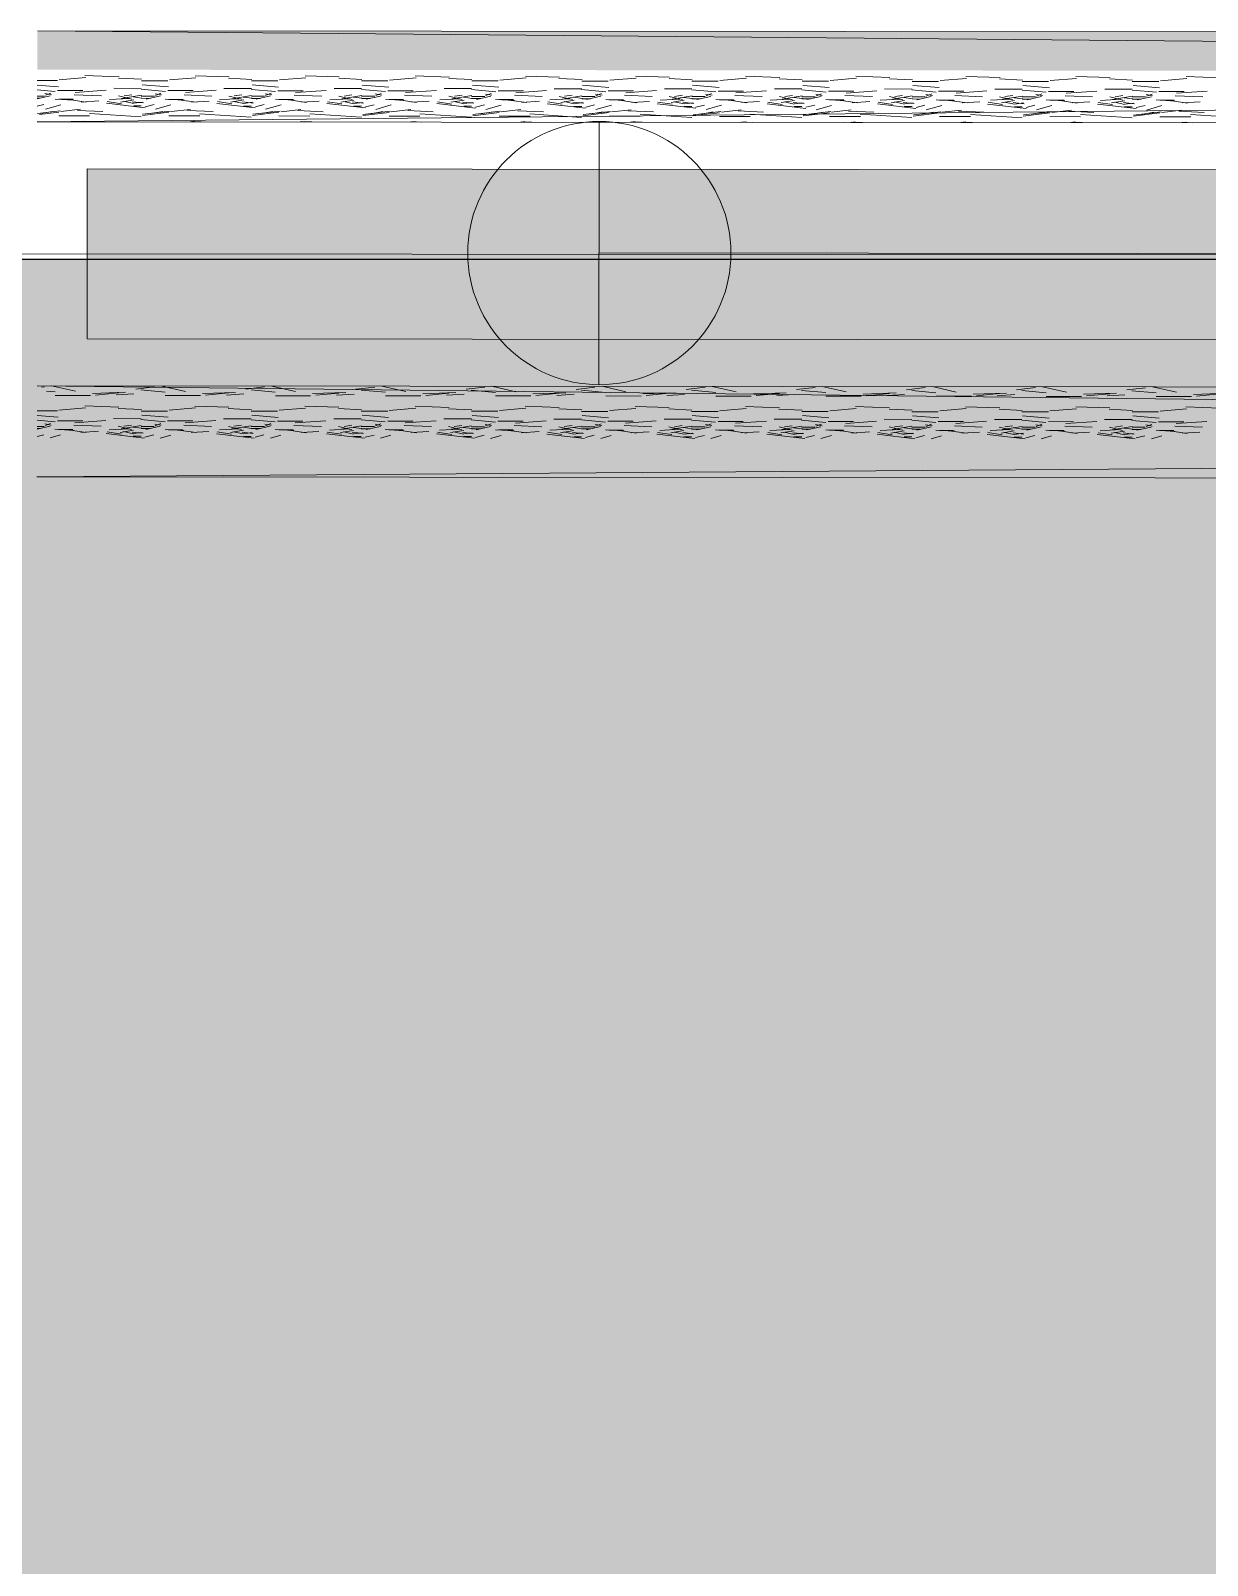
# Model space of a CAD drawing. Header units: inches. Extents: x -957 to 3394, y -3 to 3008.
# Drawn here: x 578.46 to 589.13, y 2172.54 to 2186.47 of the extents above; entities that cross this region are included whole.
import ezdxf

# ---------------------------------------------------------------- set-up
doc = ezdxf.new("R2010")
doc.units = ezdxf.units.IN
doc.header["$MEASUREMENT"] = 0
for name, color, linetype in [('hatches', 7, 'Continuous'), ('PDF_0', 7, 'Continuous'), ('PDF_GROUND', 7, 'Continuous')]:
    doc.layers.add(name, color=color, linetype=linetype)

msp = doc.modelspace()

# ---------------------------------------------------------------- hatches: boundary and pattern name
at = {"layer": 'hatches', "true_color": 0x000000}
h = msp.add_hatch(color=18, dxfattribs=at)
h.dxf.hatch_style = 1
h.paths.add_polyline_path([(423.822, 2184.391), (423.822, 1866.726), (660.591, 1866.726), (660.591, 2184.391)])
h.paths.add_polyline_path([(648.591, 2172.391), (648.591, 1878.726), (435.822, 1878.726), (435.822, 2172.391)], flags=16)
at = {"layer": 'PDF_0', "transparency": 33554559}
for points in [[(622.492, 2186.076), (578.52, 2186.114), (578.521, 2186.447), (578.521, 2186.452), (578.524, 2186.456), (578.527, 2186.46), (578.532, 2186.462), (578.536, 2186.463), (578.729, 2186.463), (578.733, 2186.463), (578.736, 2186.465), (578.739, 2186.468), (622.492, 2186.43)], [(578.517, 2182.44), (578.518, 2182.773), (622.489, 2182.735), (622.488, 2182.381), (578.735, 2182.419), (578.733, 2182.421), (578.729, 2182.423), (578.726, 2182.424), (578.533, 2182.424), (578.528, 2182.425), (578.524, 2182.427), (578.52, 2182.43), (578.518, 2182.435)]]:
    msp.add_hatch(color=256, dxfattribs=at).paths.add_polyline_path(points)

# ---------------------------------------------------------------- linework, layer by layer
at = {"layer": 'PDF_0', "lineweight": 0}
for points in [[(622.491, 2185.604), (578.52, 2185.642), (622.492, 2186.076), (578.521, 2186.468), (622.492, 2186.43)], [(578.719, 2186.023), (578.959, 2186.042)], [(578.952, 2186.06), (579.262, 2186.05)], [(579.718, 2186.022), (579.958, 2186.041)], [(579.951, 2186.059), (580.261, 2186.049)], [(580.717, 2186.021), (580.957, 2186.041)], [(580.95, 2186.058), (581.26, 2186.048)], [(581.716, 2186.02), (581.956, 2186.04)], [(581.949, 2186.057), (582.259, 2186.047)], [(582.715, 2186.019), (582.955, 2186.039)], [(582.948, 2186.056), (583.258, 2186.046)], [(583.714, 2186.018), (583.954, 2186.038)], [(583.947, 2186.056), (584.257, 2186.045)], [(584.946, 2186.055), (585.256, 2186.044)], [(585.945, 2186.054), (586.255, 2186.044)], [(586.944, 2186.053), (587.254, 2186.043)], [(587.943, 2186.052), (588.253, 2186.042)], [(588.942, 2186.051), (589.252, 2186.041)], [(578.52, 2186.015), (578.704, 2186.015)], [(578.52, 2185.974), (578.711, 2185.958)], [(578.683, 2185.917), (578.52, 2185.932)], [(578.643, 2185.902), (578.593, 2185.882)], [(578.704, 2185.925), (578.934, 2185.925)], [(578.864, 2185.908), (579.144, 2185.928)], [(579.214, 2185.945), (579.463, 2185.944)], [(579.257, 2186.037), (579.466, 2186.027)], [(579.682, 2185.916), (579.462, 2185.936)], [(579.464, 2186.014), (579.703, 2186.014)], [(579.47, 2185.977), (579.71, 2185.957)], [(579.642, 2185.901), (579.592, 2185.881)], [(579.703, 2185.924), (579.933, 2185.924)], [(579.863, 2185.908), (580.143, 2185.927)], [(580.213, 2185.944), (580.462, 2185.944)], [(580.256, 2186.036), (580.465, 2186.026)], [(580.681, 2185.915), (580.461, 2185.935)], [(580.462, 2186.013), (580.702, 2186.013)], [(580.469, 2185.976), (580.709, 2185.956)], [(580.641, 2185.9), (580.591, 2185.88)], [(580.702, 2185.923), (580.932, 2185.923)], [(580.862, 2185.907), (581.142, 2185.926)], [(581.212, 2185.943), (581.462, 2185.943)], [(581.255, 2186.036), (581.464, 2186.026)], [(581.68, 2185.915), (581.46, 2185.935)], [(581.462, 2186.013), (581.701, 2186.012)], [(581.468, 2185.975), (581.708, 2185.955)], [(581.64, 2185.899), (581.59, 2185.879)], [(581.701, 2185.923), (581.931, 2185.922)], [(581.861, 2185.906), (582.141, 2185.926)], [(582.211, 2185.942), (582.46, 2185.942)], [(582.254, 2186.035), (582.463, 2186.025)], [(582.679, 2185.914), (582.459, 2185.934)], [(582.461, 2186.012), (582.7, 2186.012)], [(582.467, 2185.974), (582.707, 2185.954)], [(582.639, 2185.898), (582.589, 2185.879)], [(582.7, 2185.922), (582.93, 2185.922)], [(582.86, 2185.905), (583.139, 2185.925)], [(583.21, 2185.941), (583.459, 2185.941)], [(583.253, 2186.034), (583.462, 2186.024)], [(583.678, 2185.913), (583.458, 2185.933)], [(583.46, 2186.011), (583.699, 2186.011)], [(583.466, 2185.974), (583.706, 2185.953)], [(583.699, 2185.921), (583.929, 2185.921)], [(583.859, 2185.904), (584.138, 2185.924)], [(584.209, 2185.94), (584.458, 2185.94)], [(584.252, 2186.033), (584.461, 2186.023)], [(584.677, 2185.912), (584.457, 2185.932)], [(584.459, 2186.01), (584.698, 2186.01)], [(584.465, 2185.973), (584.705, 2185.953)], [(584.698, 2185.92), (584.928, 2185.92)], [(584.713, 2186.017), (584.953, 2186.037)], [(584.858, 2185.903), (585.137, 2185.923)], [(585.208, 2185.939), (585.457, 2185.939)], [(585.251, 2186.032), (585.46, 2186.022)], [(585.676, 2185.911), (585.456, 2185.931)], [(585.458, 2186.009), (585.697, 2186.009)], [(585.464, 2185.972), (585.704, 2185.952)], [(585.697, 2185.919), (585.927, 2185.919)], [(585.712, 2186.017), (585.952, 2186.036)], [(585.857, 2185.902), (586.136, 2185.922)], [(586.207, 2185.939), (586.456, 2185.938)], [(586.25, 2186.031), (586.459, 2186.021)], [(586.675, 2185.91), (586.455, 2185.93)], [(586.457, 2186.008), (586.696, 2186.008)], [(586.463, 2185.971), (586.703, 2185.951)], [(586.696, 2185.918), (586.926, 2185.918)], [(586.711, 2186.016), (586.95, 2186.035)], [(586.856, 2185.902), (587.135, 2185.921)], [(587.206, 2185.938), (587.455, 2185.938)], [(587.249, 2186.03), (587.458, 2186.02)], [(587.674, 2185.909), (587.454, 2185.929)], [(587.456, 2186.007), (587.695, 2186.007)], [(587.462, 2185.97), (587.702, 2185.95)], [(587.695, 2185.917), (587.925, 2185.917)], [(587.71, 2186.015), (587.949, 2186.035)], [(587.855, 2185.901), (588.134, 2185.92)], [(588.205, 2185.937), (588.454, 2185.937)], [(588.248, 2186.03), (588.457, 2186.02)], [(588.673, 2185.909), (588.453, 2185.929)], [(588.454, 2186.007), (588.694, 2186.006)], [(588.461, 2185.969), (588.701, 2185.949)], [(588.694, 2185.917), (588.924, 2185.916)], [(588.709, 2186.014), (588.948, 2186.034)], [(588.854, 2185.9), (589.133, 2185.92)], [(578.638, 2185.877), (578.52, 2185.85)], [(578.52, 2185.875), (578.584, 2185.875)], [(578.52, 2185.855), (578.544, 2185.855)], [(578.58, 2185.798), (578.52, 2185.783)], [(578.589, 2185.897), (578.649, 2185.887)], [(578.593, 2185.757), (578.733, 2185.796)], [(578.682, 2185.848), (578.852, 2185.838)], [(578.714, 2185.845), (578.844, 2185.845)], [(578.825, 2185.839), (578.964, 2185.818)], [(578.853, 2185.886), (579.103, 2185.876)], [(578.919, 2185.82), (579.079, 2185.83)], [(579.149, 2185.809), (579.498, 2185.768)], [(579.155, 2185.825), (579.285, 2185.805)], [(579.175, 2185.842), (579.355, 2185.852)], [(579.258, 2185.876), (579.378, 2185.846)], [(579.275, 2185.82), (579.395, 2185.84)], [(579.285, 2185.852), (579.465, 2185.882)], [(579.304, 2185.827), (579.394, 2185.807)], [(579.307, 2185.877), (579.377, 2185.886)], [(579.382, 2185.822), (579.482, 2185.812)], [(579.389, 2185.867), (579.469, 2185.857)], [(579.393, 2185.785), (579.463, 2185.785)], [(579.394, 2185.809), (579.474, 2185.819)], [(579.463, 2185.875), (579.583, 2185.874)], [(579.463, 2185.855), (579.543, 2185.854)], [(579.579, 2185.798), (579.5, 2185.778)], [(579.637, 2185.876), (579.507, 2185.847)], [(579.588, 2185.896), (579.648, 2185.886)], [(579.592, 2185.756), (579.732, 2185.796)], [(579.681, 2185.847), (579.851, 2185.837)], [(579.713, 2185.844), (579.843, 2185.844)], [(579.824, 2185.838), (579.963, 2185.818)], [(579.852, 2185.885), (580.102, 2185.875)], [(579.918, 2185.819), (580.078, 2185.829)], [(580.148, 2185.808), (580.497, 2185.768)], [(580.154, 2185.824), (580.284, 2185.804)], [(580.174, 2185.842), (580.354, 2185.851)], [(580.257, 2185.875), (580.377, 2185.845)], [(580.274, 2185.819), (580.394, 2185.839)], [(580.284, 2185.851), (580.464, 2185.881)], [(580.303, 2185.826), (580.393, 2185.806)], [(580.306, 2185.876), (580.376, 2185.886)], [(580.381, 2185.822), (580.481, 2185.811)], [(580.388, 2185.866), (580.468, 2185.856)], [(580.392, 2185.784), (580.462, 2185.784)], [(580.393, 2185.808), (580.473, 2185.818)], [(580.462, 2185.874), (580.582, 2185.874)], [(580.462, 2185.854), (580.542, 2185.854)], [(580.578, 2185.797), (580.499, 2185.777)], [(580.636, 2185.876), (580.506, 2185.846)], [(580.587, 2185.895), (580.647, 2185.885)], [(580.591, 2185.755), (580.731, 2185.795)], [(580.68, 2185.846), (580.85, 2185.836)], [(580.712, 2185.843), (580.842, 2185.843)], [(580.822, 2185.837), (580.962, 2185.817)], [(580.851, 2185.884), (581.101, 2185.874)], [(580.917, 2185.819), (581.077, 2185.828)], [(581.147, 2185.807), (581.496, 2185.767)], [(581.153, 2185.823), (581.283, 2185.803)], [(581.173, 2185.841), (581.353, 2185.851)], [(581.256, 2185.874), (581.376, 2185.844)], [(581.273, 2185.818), (581.393, 2185.838)], [(581.283, 2185.85), (581.463, 2185.88)], [(581.302, 2185.825), (581.392, 2185.805)], [(581.305, 2185.875), (581.375, 2185.885)], [(581.38, 2185.821), (581.48, 2185.811)], [(581.387, 2185.865), (581.467, 2185.855)], [(581.391, 2185.783), (581.461, 2185.783)], [(581.392, 2185.807), (581.472, 2185.817)], [(581.461, 2185.853), (581.541, 2185.853)], [(581.462, 2185.873), (581.581, 2185.873)], [(581.577, 2185.796), (581.497, 2185.776)], [(581.635, 2185.875), (581.505, 2185.845)], [(581.586, 2185.894), (581.646, 2185.884)], [(581.59, 2185.754), (581.73, 2185.794)], [(581.679, 2185.845), (581.849, 2185.835)], [(581.711, 2185.843), (581.841, 2185.842)], [(581.821, 2185.836), (581.961, 2185.816)], [(581.85, 2185.883), (582.1, 2185.873)], [(581.916, 2185.818), (582.076, 2185.828)], [(582.146, 2185.806), (582.495, 2185.766)], [(582.152, 2185.822), (582.282, 2185.802)], [(582.172, 2185.84), (582.352, 2185.85)], [(582.255, 2185.873), (582.375, 2185.843)], [(582.272, 2185.818), (582.392, 2185.837)], [(582.282, 2185.849), (582.462, 2185.879)], [(582.301, 2185.824), (582.391, 2185.804)], [(582.304, 2185.874), (582.374, 2185.884)], [(582.379, 2185.82), (582.479, 2185.81)], [(582.386, 2185.864), (582.466, 2185.854)], [(582.39, 2185.782), (582.46, 2185.782)], [(582.391, 2185.806), (582.471, 2185.816)], [(582.46, 2185.872), (582.58, 2185.872)], [(582.46, 2185.852), (582.54, 2185.852)], [(582.576, 2185.795), (582.496, 2185.775)], [(582.634, 2185.874), (582.504, 2185.844)], [(582.585, 2185.893), (582.645, 2185.883)], [(582.589, 2185.753), (582.729, 2185.793)], [(582.678, 2185.844), (582.848, 2185.834)], [(582.71, 2185.842), (582.84, 2185.842)], [(582.82, 2185.835), (582.96, 2185.815)], [(582.849, 2185.883), (583.099, 2185.872)], [(582.915, 2185.817), (583.075, 2185.827)], [(583.145, 2185.805), (583.494, 2185.765)], [(583.151, 2185.821), (583.281, 2185.801)], [(583.171, 2185.839), (583.351, 2185.849)], [(583.254, 2185.872), (583.374, 2185.842)], [(583.271, 2185.817), (583.391, 2185.837)], [(583.281, 2185.848), (583.461, 2185.878)], [(583.3, 2185.824), (583.39, 2185.803)], [(583.303, 2185.873), (583.373, 2185.883)], [(583.378, 2185.819), (583.478, 2185.809)], [(583.385, 2185.864), (583.465, 2185.853)], [(583.389, 2185.781), (583.459, 2185.781)], [(583.39, 2185.805), (583.47, 2185.815)], [(583.459, 2185.871), (583.579, 2185.871)], [(583.459, 2185.851), (583.539, 2185.851)], [(583.575, 2185.794), (583.495, 2185.774)], [(583.633, 2185.873), (583.503, 2185.843)], [(583.584, 2185.893), (583.644, 2185.882)], [(583.638, 2185.898), (583.588, 2185.878)], [(583.588, 2185.752), (583.728, 2185.792)], [(583.677, 2185.844), (583.847, 2185.833)], [(583.709, 2185.841), (583.839, 2185.841)], [(583.819, 2185.834), (583.959, 2185.814)], [(583.848, 2185.882), (584.098, 2185.872)], [(583.914, 2185.816), (584.074, 2185.826)], [(584.144, 2185.805), (584.493, 2185.764)], [(584.15, 2185.82), (584.28, 2185.8)], [(584.17, 2185.838), (584.35, 2185.848)], [(584.253, 2185.872), (584.373, 2185.842)], [(584.27, 2185.816), (584.39, 2185.836)], [(584.28, 2185.848), (584.46, 2185.877)], [(584.299, 2185.823), (584.389, 2185.803)], [(584.302, 2185.872), (584.372, 2185.882)], [(584.377, 2185.818), (584.477, 2185.808)], [(584.384, 2185.863), (584.464, 2185.853)], [(584.388, 2185.78), (584.458, 2185.78)], [(584.389, 2185.804), (584.469, 2185.814)], [(584.458, 2185.87), (584.578, 2185.87)], [(584.458, 2185.85), (584.538, 2185.85)], [(584.574, 2185.793), (584.494, 2185.773)], [(584.632, 2185.872), (584.502, 2185.842)], [(584.583, 2185.892), (584.643, 2185.882)], [(584.637, 2185.897), (584.587, 2185.877)], [(584.587, 2185.752), (584.727, 2185.791)], [(584.676, 2185.843), (584.846, 2185.833)], [(584.708, 2185.84), (584.838, 2185.84)], [(584.818, 2185.834), (584.958, 2185.813)], [(584.847, 2185.881), (585.097, 2185.871)], [(584.913, 2185.815), (585.073, 2185.825)], [(585.143, 2185.804), (585.492, 2185.763)], [(585.149, 2185.82), (585.279, 2185.799)], [(585.169, 2185.837), (585.349, 2185.847)], [(585.252, 2185.871), (585.372, 2185.841)], [(585.269, 2185.815), (585.389, 2185.835)], [(585.279, 2185.847), (585.459, 2185.877)], [(585.298, 2185.822), (585.388, 2185.802)], [(585.301, 2185.872), (585.371, 2185.881)], [(585.376, 2185.817), (585.476, 2185.807)], [(585.383, 2185.862), (585.463, 2185.852)], [(585.387, 2185.78), (585.457, 2185.779)], [(585.388, 2185.803), (585.468, 2185.813)], [(585.457, 2185.869), (585.577, 2185.869)], [(585.457, 2185.849), (585.537, 2185.849)], [(585.573, 2185.792), (585.493, 2185.773)], [(585.631, 2185.871), (585.501, 2185.842)], [(585.582, 2185.891), (585.642, 2185.881)], [(585.636, 2185.896), (585.586, 2185.876)], [(585.586, 2185.751), (585.726, 2185.79)], [(585.675, 2185.842), (585.845, 2185.832)], [(585.707, 2185.839), (585.837, 2185.839)], [(585.817, 2185.833), (585.957, 2185.812)], [(585.846, 2185.88), (586.096, 2185.87)], [(585.912, 2185.814), (586.072, 2185.824)], [(586.142, 2185.803), (586.491, 2185.762)], [(586.148, 2185.819), (586.278, 2185.799)], [(586.168, 2185.836), (586.348, 2185.846)], [(586.251, 2185.87), (586.371, 2185.84)], [(586.268, 2185.814), (586.388, 2185.834)], [(586.278, 2185.846), (586.458, 2185.876)], [(586.297, 2185.821), (586.387, 2185.801)], [(586.3, 2185.871), (586.37, 2185.88)], [(586.375, 2185.816), (586.475, 2185.806)], [(586.382, 2185.861), (586.462, 2185.851)], [(586.386, 2185.779), (586.456, 2185.779)], [(586.387, 2185.803), (586.467, 2185.813)], [(586.456, 2185.869), (586.576, 2185.869)], [(586.456, 2185.849), (586.536, 2185.848)], [(586.572, 2185.792), (586.492, 2185.772)], [(586.63, 2185.87), (586.5, 2185.841)], [(586.581, 2185.89), (586.641, 2185.88)], [(586.635, 2185.895), (586.585, 2185.875)], [(586.585, 2185.75), (586.725, 2185.79)], [(586.674, 2185.841), (586.844, 2185.831)], [(586.706, 2185.838), (586.836, 2185.838)], [(586.816, 2185.832), (586.956, 2185.812)], [(586.845, 2185.879), (587.095, 2185.869)], [(586.911, 2185.813), (587.071, 2185.823)], [(587.141, 2185.802), (587.49, 2185.762)], [(587.147, 2185.818), (587.277, 2185.798)], [(587.167, 2185.836), (587.347, 2185.845)], [(587.25, 2185.869), (587.37, 2185.839)], [(587.267, 2185.813), (587.387, 2185.833)], [(587.277, 2185.845), (587.457, 2185.875)], [(587.296, 2185.82), (587.386, 2185.8)], [(587.299, 2185.87), (587.369, 2185.88)], [(587.374, 2185.816), (587.474, 2185.805)], [(587.381, 2185.86), (587.461, 2185.85)], [(587.385, 2185.778), (587.455, 2185.778)], [(587.386, 2185.802), (587.466, 2185.812)], [(587.455, 2185.868), (587.575, 2185.868)], [(587.455, 2185.848), (587.535, 2185.848)], [(587.571, 2185.791), (587.491, 2185.771)], [(587.629, 2185.87), (587.499, 2185.84)], [(587.58, 2185.889), (587.64, 2185.879)], [(587.634, 2185.894), (587.584, 2185.874)], [(587.584, 2185.749), (587.724, 2185.789)], [(587.673, 2185.84), (587.843, 2185.83)], [(587.705, 2185.837), (587.835, 2185.837)], [(587.815, 2185.831), (587.955, 2185.811)], [(587.844, 2185.878), (588.094, 2185.868)], [(587.91, 2185.813), (588.07, 2185.822)], [(588.14, 2185.801), (588.489, 2185.761)], [(588.146, 2185.817), (588.276, 2185.797)], [(588.166, 2185.835), (588.346, 2185.845)], [(588.249, 2185.868), (588.369, 2185.838)], [(588.266, 2185.812), (588.386, 2185.832)], [(588.276, 2185.844), (588.456, 2185.874)], [(588.295, 2185.819), (588.385, 2185.799)], [(588.298, 2185.869), (588.368, 2185.879)], [(588.373, 2185.815), (588.473, 2185.805)], [(588.38, 2185.859), (588.46, 2185.849)], [(588.384, 2185.777), (588.454, 2185.777)], [(588.385, 2185.801), (588.465, 2185.811)], [(588.454, 2185.867), (588.574, 2185.867)], [(588.454, 2185.847), (588.534, 2185.847)], [(588.57, 2185.79), (588.49, 2185.77)], [(588.628, 2185.869), (588.498, 2185.839)], [(588.579, 2185.888), (588.639, 2185.878)], [(588.633, 2185.893), (588.583, 2185.873)], [(588.583, 2185.748), (588.723, 2185.788)], [(588.672, 2185.839), (588.842, 2185.829)], [(588.704, 2185.837), (588.834, 2185.836)], [(588.814, 2185.83), (588.954, 2185.81)], [(588.843, 2185.877), (589.093, 2185.867)], [(588.909, 2185.812), (589.069, 2185.822)], [(578.522, 2185.716), (578.726, 2185.74)], [(578.541, 2185.708), (578.714, 2185.729)], [(578.549, 2185.717), (578.659, 2185.736)], [(578.714, 2185.695), (578.994, 2185.695)], [(578.733, 2185.735), (578.912, 2185.755)], [(578.885, 2185.745), (579.115, 2185.735)], [(578.907, 2185.642), (578.948, 2185.647)], [(578.917, 2185.645), (579.012, 2185.641)], [(578.993, 2185.715), (579.462, 2185.685)], [(579.474, 2185.699), (579.713, 2185.729)], [(579.475, 2185.71), (579.725, 2185.739)], [(579.548, 2185.716), (579.658, 2185.736)], [(579.713, 2185.694), (579.993, 2185.694)], [(579.732, 2185.734), (579.911, 2185.754)], [(579.884, 2185.744), (580.114, 2185.734)], [(579.906, 2185.641), (579.947, 2185.646)], [(579.916, 2185.645), (580.011, 2185.641)], [(579.992, 2185.714), (580.461, 2185.684)], [(580.473, 2185.698), (580.712, 2185.728)], [(580.474, 2185.709), (580.724, 2185.738)], [(580.547, 2185.715), (580.657, 2185.735)], [(580.712, 2185.694), (580.992, 2185.693)], [(580.731, 2185.733), (580.91, 2185.753)], [(580.883, 2185.743), (581.113, 2185.733)], [(580.905, 2185.64), (580.946, 2185.645)], [(580.915, 2185.644), (581.01, 2185.64)], [(580.991, 2185.713), (581.46, 2185.683)], [(581.472, 2185.697), (581.711, 2185.727)], [(581.473, 2185.708), (581.723, 2185.737)], [(581.546, 2185.714), (581.656, 2185.734)], [(581.711, 2185.693), (581.991, 2185.693)], [(581.73, 2185.732), (581.909, 2185.752)], [(581.882, 2185.743), (582.112, 2185.732)], [(581.904, 2185.639), (581.945, 2185.645)], [(581.914, 2185.643), (582.009, 2185.639)], [(581.99, 2185.712), (582.459, 2185.682)], [(582.471, 2185.696), (582.71, 2185.726)], [(582.472, 2185.707), (582.722, 2185.737)], [(582.545, 2185.713), (582.655, 2185.733)], [(582.71, 2185.692), (582.99, 2185.692)], [(582.729, 2185.732), (582.908, 2185.752)], [(582.881, 2185.742), (583.111, 2185.731)], [(582.903, 2185.638), (582.944, 2185.644)], [(582.913, 2185.642), (583.008, 2185.638)], [(582.989, 2185.712), (583.458, 2185.681)], [(583.47, 2185.695), (583.709, 2185.725)], [(583.471, 2185.706), (583.721, 2185.736)], [(583.544, 2185.712), (583.654, 2185.732)], [(583.615, 2183.256), (583.617, 2185.648)], [(583.709, 2185.691), (583.989, 2185.691)], [(583.728, 2185.731), (583.907, 2185.751)], [(583.88, 2185.741), (584.11, 2185.731)], [(583.902, 2185.637), (583.943, 2185.643)], [(583.912, 2185.641), (584.007, 2185.637)], [(583.988, 2185.711), (584.457, 2185.68)], [(584.468, 2185.694), (584.708, 2185.724)], [(584.47, 2185.705), (584.72, 2185.735)], [(584.543, 2185.711), (584.653, 2185.731)], [(584.708, 2185.69), (584.988, 2185.69)], [(584.727, 2185.73), (584.906, 2185.75)], [(584.879, 2185.74), (585.109, 2185.73)], [(584.901, 2185.636), (584.942, 2185.642)], [(584.911, 2185.64), (585.006, 2185.636)], [(584.987, 2185.71), (585.456, 2185.68)], [(585.467, 2185.694), (585.707, 2185.723)], [(585.469, 2185.704), (585.719, 2185.734)], [(585.542, 2185.711), (585.652, 2185.73)], [(585.707, 2185.689), (585.987, 2185.689)], [(585.726, 2185.729), (585.905, 2185.749)], [(585.878, 2185.739), (586.108, 2185.729)], [(585.9, 2185.636), (585.941, 2185.641)], [(585.91, 2185.639), (586.005, 2185.635)], [(585.986, 2185.709), (586.455, 2185.679)], [(586.466, 2185.693), (586.706, 2185.723)], [(586.468, 2185.704), (586.718, 2185.733)], [(586.541, 2185.71), (586.651, 2185.73)], [(586.706, 2185.689), (586.986, 2185.688)], [(586.725, 2185.728), (586.904, 2185.748)], [(586.877, 2185.738), (587.107, 2185.728)], [(586.899, 2185.635), (586.94, 2185.64)], [(586.909, 2185.639), (587.004, 2185.635)], [(586.985, 2185.708), (587.454, 2185.678)], [(587.465, 2185.692), (587.705, 2185.722)], [(587.467, 2185.703), (587.717, 2185.732)], [(587.54, 2185.709), (587.65, 2185.729)], [(587.705, 2185.688), (587.985, 2185.687)], [(587.724, 2185.727), (587.903, 2185.747)], [(587.876, 2185.737), (588.106, 2185.727)], [(587.898, 2185.634), (587.939, 2185.64)], [(587.908, 2185.638), (588.003, 2185.634)], [(587.984, 2185.707), (588.453, 2185.677)], [(588.464, 2185.691), (588.704, 2185.721)], [(588.466, 2185.702), (588.716, 2185.732)], [(588.539, 2185.708), (588.649, 2185.728)], [(588.704, 2185.687), (588.984, 2185.687)], [(588.723, 2185.727), (588.902, 2185.746)], [(588.875, 2185.737), (589.105, 2185.726)], [(588.897, 2185.633), (588.938, 2185.639)], [(588.907, 2185.637), (589.002, 2185.633)], [(588.983, 2185.706), (589.452, 2185.676)], [(397.222, 2184.599), (661.252, 2184.373)], [(617.834, 2184.41), (583.616, 2184.452)], [(622.489, 2183.207), (578.518, 2183.245), (622.489, 2182.735), (578.517, 2182.419), (622.488, 2182.381)], [(578.558, 2183.234), (578.584, 2183.237)], [(578.604, 2183.197), (578.681, 2183.19)], [(578.65, 2183.245), (578.865, 2183.196)], [(578.682, 2183.158), (579.002, 2183.158)], [(579.02, 2183.177), (579.32, 2183.187)], [(579.048, 2183.162), (579.258, 2183.182)], [(579.236, 2183.163), (579.396, 2183.173)], [(579.413, 2183.216), (579.583, 2183.236)], [(579.46, 2183.209), (579.68, 2183.189)], [(579.649, 2183.244), (579.864, 2183.195)], [(579.681, 2183.157), (580.001, 2183.157)], [(580.019, 2183.176), (580.319, 2183.186)], [(580.047, 2183.161), (580.257, 2183.181)], [(580.235, 2183.162), (580.395, 2183.172)], [(580.412, 2183.216), (580.582, 2183.235)], [(580.459, 2183.208), (580.679, 2183.188)], [(580.648, 2183.243), (580.863, 2183.194)], [(580.68, 2183.156), (581, 2183.156)], [(581.018, 2183.175), (581.318, 2183.185)], [(581.046, 2183.16), (581.256, 2183.18)], [(581.234, 2183.161), (581.394, 2183.171)], [(581.411, 2183.215), (581.581, 2183.234)], [(581.458, 2183.207), (581.678, 2183.187)], [(581.646, 2183.242), (581.862, 2183.193)], [(581.679, 2183.155), (581.999, 2183.155)], [(582.017, 2183.174), (582.317, 2183.184)], [(582.045, 2183.159), (582.255, 2183.179)], [(582.233, 2183.16), (582.393, 2183.17)], [(582.41, 2183.214), (582.58, 2183.234)], [(582.457, 2183.206), (582.677, 2183.186)], [(582.645, 2183.241), (582.861, 2183.192)], [(582.678, 2183.155), (582.998, 2183.154)], [(583.016, 2183.173), (583.316, 2183.183)], [(583.044, 2183.159), (583.254, 2183.178)], [(583.232, 2183.159), (583.392, 2183.169)], [(583.409, 2183.213), (583.579, 2183.233)], [(583.456, 2183.206), (583.676, 2183.186)], [(583.644, 2183.241), (583.86, 2183.191)], [(583.677, 2183.154), (583.997, 2183.153)], [(584.015, 2183.173), (584.315, 2183.182)], [(584.043, 2183.158), (584.253, 2183.178)], [(584.231, 2183.158), (584.391, 2183.168)], [(584.408, 2183.212), (584.578, 2183.232)], [(584.455, 2183.205), (584.675, 2183.185)], [(584.643, 2183.24), (584.859, 2183.191)], [(584.676, 2183.153), (584.996, 2183.153)], [(585.014, 2183.172), (585.314, 2183.182)], [(585.042, 2183.157), (585.252, 2183.177)], [(585.23, 2183.158), (585.39, 2183.167)], [(585.407, 2183.211), (585.577, 2183.231)], [(585.454, 2183.204), (585.674, 2183.184)], [(585.642, 2183.239), (585.858, 2183.19)], [(585.675, 2183.152), (585.995, 2183.152)], [(586.013, 2183.171), (586.313, 2183.181)], [(586.041, 2183.156), (586.251, 2183.176)], [(586.229, 2183.157), (586.389, 2183.167)], [(586.406, 2183.21), (586.576, 2183.23)], [(586.453, 2183.203), (586.673, 2183.183)], [(586.641, 2183.238), (586.857, 2183.189)], [(586.674, 2183.151), (586.994, 2183.151)], [(587.012, 2183.17), (587.312, 2183.18)], [(587.04, 2183.155), (587.25, 2183.175)], [(587.228, 2183.156), (587.388, 2183.166)], [(587.405, 2183.21), (587.575, 2183.229)], [(587.452, 2183.202), (587.672, 2183.182)], [(587.64, 2183.237), (587.856, 2183.188)], [(587.673, 2183.15), (587.992, 2183.15)], [(588.011, 2183.169), (588.311, 2183.179)], [(588.039, 2183.154), (588.249, 2183.174)], [(588.227, 2183.155), (588.387, 2183.165)], [(588.404, 2183.209), (588.574, 2183.228)], [(588.451, 2183.201), (588.671, 2183.181)], [(588.639, 2183.236), (588.855, 2183.187)], [(588.672, 2183.149), (588.991, 2183.149)], [(589.01, 2183.168), (589.31, 2183.178)], [(589.038, 2183.153), (589.248, 2183.173)], [(578.518, 2183.018), (578.702, 2183.018)], [(578.518, 2182.977), (578.708, 2182.961)], [(578.716, 2183.026), (578.956, 2183.045)], [(578.95, 2183.063), (579.259, 2183.053)], [(579.254, 2183.04), (579.464, 2183.03)], [(579.461, 2183.017), (579.701, 2183.017)], [(579.468, 2182.98), (579.707, 2182.96)], [(579.715, 2183.025), (579.955, 2183.045)], [(579.949, 2183.062), (580.258, 2183.052)], [(580.253, 2183.039), (580.463, 2183.029)], [(580.46, 2183.017), (580.7, 2183.016)], [(580.467, 2182.979), (580.706, 2182.959)], [(580.714, 2183.024), (580.954, 2183.044)], [(580.948, 2183.061), (581.257, 2183.051)], [(581.252, 2183.039), (581.462, 2183.029)], [(581.459, 2183.016), (581.699, 2183.015)], [(581.466, 2182.978), (581.705, 2182.958)], [(581.713, 2183.023), (581.953, 2183.043)], [(581.947, 2183.06), (582.256, 2183.05)], [(582.251, 2183.038), (582.461, 2183.028)], [(582.458, 2183.015), (582.698, 2183.015)], [(582.465, 2182.977), (582.704, 2182.957)], [(582.712, 2183.022), (582.952, 2183.042)], [(582.946, 2183.06), (583.255, 2183.049)], [(583.25, 2183.037), (583.46, 2183.027)], [(583.457, 2183.014), (583.697, 2183.014)], [(583.463, 2182.977), (583.703, 2182.956)], [(583.711, 2183.021), (583.951, 2183.041)], [(583.945, 2183.059), (584.254, 2183.048)], [(584.249, 2183.036), (584.459, 2183.026)], [(584.456, 2183.013), (584.696, 2183.013)], [(584.462, 2182.976), (584.702, 2182.956)], [(584.71, 2183.02), (584.95, 2183.04)], [(584.944, 2183.058), (585.253, 2183.047)], [(585.248, 2183.035), (585.458, 2183.025)], [(585.455, 2183.012), (585.695, 2183.012)], [(585.461, 2182.975), (585.701, 2182.955)], [(585.709, 2183.02), (585.949, 2183.039)], [(585.943, 2183.057), (586.252, 2183.047)], [(586.247, 2183.034), (586.457, 2183.024)], [(586.454, 2183.011), (586.694, 2183.011)], [(586.708, 2183.019), (586.948, 2183.039)], [(586.942, 2183.056), (587.251, 2183.046)], [(587.246, 2183.033), (587.456, 2183.023)], [(587.453, 2183.011), (587.693, 2183.01)], [(587.707, 2183.018), (587.947, 2183.038)], [(587.941, 2183.055), (588.25, 2183.045)], [(588.245, 2183.033), (588.455, 2183.023)], [(588.452, 2183.01), (588.692, 2183.01)], [(588.706, 2183.017), (588.946, 2183.037)], [(588.94, 2183.054), (589.249, 2183.044)], [(578.681, 2182.92), (578.518, 2182.935)], [(578.636, 2182.88), (578.518, 2182.853)], [(578.518, 2182.878), (578.582, 2182.878)], [(578.518, 2182.858), (578.542, 2182.858)], [(578.587, 2182.9), (578.646, 2182.89)], [(578.641, 2182.905), (578.591, 2182.885)], [(578.68, 2182.851), (578.85, 2182.841)], [(578.702, 2182.928), (578.932, 2182.928)], [(578.712, 2182.848), (578.842, 2182.848)], [(578.822, 2182.842), (578.962, 2182.821)], [(578.85, 2182.889), (579.1, 2182.879)], [(578.861, 2182.911), (579.141, 2182.931)], [(579.173, 2182.845), (579.352, 2182.855)], [(579.211, 2182.948), (579.461, 2182.947)], [(579.255, 2182.879), (579.375, 2182.849)], [(579.273, 2182.823), (579.392, 2182.843)], [(579.282, 2182.855), (579.462, 2182.885)], [(579.305, 2182.88), (579.375, 2182.889)], [(579.387, 2182.87), (579.467, 2182.86)], [(579.68, 2182.919), (579.46, 2182.939)], [(579.461, 2182.878), (579.581, 2182.878)], [(579.461, 2182.858), (579.541, 2182.857)], [(579.635, 2182.879), (579.505, 2182.85)], [(579.586, 2182.899), (579.645, 2182.889)], [(579.64, 2182.904), (579.59, 2182.884)], [(579.679, 2182.85), (579.848, 2182.84)], [(579.701, 2182.927), (579.931, 2182.927)], [(579.711, 2182.847), (579.841, 2182.847)], [(579.821, 2182.841), (579.961, 2182.821)], [(579.849, 2182.888), (580.099, 2182.878)], [(579.86, 2182.911), (580.14, 2182.93)], [(580.172, 2182.845), (580.351, 2182.855)], [(580.21, 2182.947), (580.46, 2182.947)], [(580.254, 2182.878), (580.374, 2182.848)], [(580.272, 2182.822), (580.391, 2182.842)], [(580.281, 2182.854), (580.461, 2182.884)], [(580.304, 2182.879), (580.374, 2182.889)], [(580.386, 2182.869), (580.466, 2182.859)], [(580.679, 2182.918), (580.459, 2182.938)], [(580.46, 2182.877), (580.58, 2182.877)], [(580.46, 2182.857), (580.54, 2182.857)], [(580.634, 2182.879), (580.504, 2182.849)], [(580.585, 2182.898), (580.644, 2182.888)], [(580.639, 2182.903), (580.589, 2182.883)], [(580.678, 2182.849), (580.847, 2182.839)], [(580.7, 2182.926), (580.93, 2182.926)], [(580.71, 2182.846), (580.84, 2182.846)], [(580.82, 2182.84), (580.96, 2182.82)], [(580.848, 2182.887), (581.098, 2182.877)], [(580.859, 2182.91), (581.139, 2182.929)], [(581.171, 2182.844), (581.35, 2182.854)], [(581.209, 2182.946), (581.459, 2182.946)], [(581.253, 2182.877), (581.373, 2182.847)], [(581.271, 2182.821), (581.39, 2182.841)], [(581.28, 2182.853), (581.46, 2182.883)], [(581.303, 2182.878), (581.373, 2182.888)], [(581.385, 2182.868), (581.465, 2182.858)], [(581.677, 2182.918), (581.458, 2182.938)], [(581.459, 2182.876), (581.579, 2182.876)], [(581.459, 2182.856), (581.539, 2182.856)], [(581.633, 2182.878), (581.503, 2182.848)], [(581.584, 2182.897), (581.643, 2182.887)], [(581.638, 2182.902), (581.588, 2182.882)], [(581.677, 2182.848), (581.846, 2182.838)], [(581.699, 2182.926), (581.929, 2182.925)], [(581.709, 2182.846), (581.838, 2182.846)], [(581.819, 2182.839), (581.959, 2182.819)], [(581.847, 2182.887), (582.097, 2182.876)], [(581.858, 2182.909), (582.138, 2182.929)], [(582.17, 2182.843), (582.349, 2182.853)], [(582.208, 2182.945), (582.458, 2182.945)], [(582.252, 2182.876), (582.372, 2182.846)], [(582.27, 2182.821), (582.389, 2182.841)], [(582.279, 2182.852), (582.459, 2182.882)], [(582.302, 2182.877), (582.372, 2182.887)], [(582.384, 2182.867), (582.464, 2182.857)], [(582.676, 2182.917), (582.457, 2182.937)], [(582.458, 2182.875), (582.578, 2182.875)], [(582.458, 2182.855), (582.538, 2182.855)], [(582.632, 2182.877), (582.502, 2182.847)], [(582.583, 2182.896), (582.642, 2182.886)], [(582.637, 2182.902), (582.587, 2182.882)], [(582.676, 2182.847), (582.845, 2182.837)], [(582.698, 2182.925), (582.927, 2182.925)], [(582.708, 2182.845), (582.837, 2182.845)], [(582.818, 2182.838), (582.958, 2182.818)], [(582.846, 2182.886), (583.096, 2182.875)], [(582.857, 2182.908), (583.137, 2182.928)], [(583.169, 2182.842), (583.348, 2182.852)], [(583.207, 2182.944), (583.457, 2182.944)], [(583.251, 2182.875), (583.371, 2182.845)], [(583.268, 2182.82), (583.388, 2182.84)], [(583.278, 2182.851), (583.458, 2182.881)], [(583.301, 2182.876), (583.371, 2182.886)], [(583.383, 2182.867), (583.463, 2182.856)], [(583.675, 2182.916), (583.456, 2182.936)], [(583.457, 2182.874), (583.577, 2182.874)], [(583.457, 2182.854), (583.537, 2182.854)], [(583.631, 2182.876), (583.501, 2182.846)], [(583.582, 2182.896), (583.642, 2182.885)], [(583.636, 2182.901), (583.586, 2182.881)], [(583.675, 2182.847), (583.844, 2182.836)], [(583.697, 2182.924), (583.926, 2182.924)], [(583.707, 2182.844), (583.836, 2182.844)], [(583.817, 2182.837), (583.957, 2182.817)], [(583.845, 2182.885), (584.095, 2182.875)], [(583.856, 2182.907), (584.136, 2182.927)], [(584.168, 2182.841), (584.347, 2182.851)], [(584.206, 2182.943), (584.456, 2182.943)], [(584.25, 2182.875), (584.37, 2182.845)], [(584.267, 2182.819), (584.387, 2182.839)], [(584.277, 2182.851), (584.457, 2182.881)], [(584.3, 2182.875), (584.37, 2182.885)], [(584.382, 2182.866), (584.462, 2182.856)], [(584.674, 2182.915), (584.455, 2182.935)], [(584.456, 2182.873), (584.576, 2182.873)], [(584.456, 2182.853), (584.536, 2182.853)], [(584.63, 2182.875), (584.5, 2182.845)], [(584.581, 2182.895), (584.641, 2182.885)], [(584.635, 2182.9), (584.585, 2182.88)], [(584.674, 2182.846), (584.843, 2182.836)], [(584.696, 2182.923), (584.925, 2182.923)], [(584.706, 2182.843), (584.835, 2182.843)], [(584.816, 2182.837), (584.956, 2182.816)], [(584.844, 2182.884), (585.094, 2182.874)], [(584.855, 2182.906), (585.135, 2182.926)], [(585.167, 2182.84), (585.346, 2182.85)], [(585.205, 2182.942), (585.455, 2182.942)], [(585.249, 2182.874), (585.369, 2182.844)], [(585.266, 2182.818), (585.386, 2182.838)], [(585.276, 2182.85), (585.456, 2182.88)], [(585.299, 2182.875), (585.369, 2182.884)], [(585.381, 2182.865), (585.461, 2182.855)], [(585.673, 2182.914), (585.454, 2182.934)], [(585.455, 2182.872), (585.575, 2182.872)], [(585.455, 2182.852), (585.535, 2182.852)], [(585.629, 2182.874), (585.499, 2182.845)], [(585.58, 2182.894), (585.64, 2182.884)], [(585.634, 2182.899), (585.584, 2182.879)], [(585.673, 2182.845), (585.842, 2182.835)], [(585.695, 2182.922), (585.924, 2182.922)], [(585.705, 2182.842), (585.834, 2182.842)], [(585.815, 2182.836), (585.955, 2182.815)], [(585.843, 2182.883), (586.093, 2182.873)], [(585.854, 2182.905), (586.134, 2182.925)], [(586.166, 2182.839), (586.345, 2182.849)], [(586.204, 2182.942), (586.454, 2182.941)], [(586.248, 2182.873), (586.368, 2182.843)], [(586.265, 2182.817), (586.385, 2182.837)], [(586.275, 2182.849), (586.455, 2182.879)], [(586.298, 2182.874), (586.368, 2182.884)], [(586.38, 2182.864), (586.46, 2182.854)], [(586.672, 2182.913), (586.453, 2182.933)], [(586.454, 2182.872), (586.574, 2182.872)], [(586.454, 2182.852), (586.534, 2182.851)], [(586.46, 2182.974), (586.7, 2182.954)], [(586.628, 2182.873), (586.498, 2182.844)], [(586.579, 2182.893), (586.638, 2182.883)], [(586.633, 2182.898), (586.583, 2182.878)], [(586.672, 2182.844), (586.841, 2182.834)], [(586.694, 2182.921), (586.923, 2182.921)], [(586.704, 2182.841), (586.833, 2182.841)], [(586.842, 2182.882), (587.092, 2182.872)], [(586.853, 2182.905), (587.133, 2182.924)], [(587.164, 2182.839), (587.344, 2182.849)], [(587.203, 2182.941), (587.453, 2182.941)], [(587.247, 2182.872), (587.367, 2182.842)], [(587.264, 2182.816), (587.384, 2182.836)], [(587.274, 2182.848), (587.454, 2182.878)], [(587.297, 2182.873), (587.367, 2182.883)], [(587.379, 2182.863), (587.459, 2182.853)], [(587.671, 2182.912), (587.452, 2182.933)], [(587.453, 2182.871), (587.573, 2182.871)], [(587.453, 2182.851), (587.533, 2182.851)], [(587.459, 2182.973), (587.699, 2182.953)], [(587.627, 2182.873), (587.497, 2182.843)], [(587.578, 2182.892), (587.637, 2182.882)], [(587.632, 2182.897), (587.582, 2182.877)], [(587.671, 2182.843), (587.84, 2182.833)], [(587.693, 2182.921), (587.922, 2182.92)], [(587.703, 2182.841), (587.832, 2182.84)], [(587.841, 2182.881), (588.091, 2182.871)], [(587.852, 2182.904), (588.132, 2182.923)], [(588.163, 2182.838), (588.343, 2182.848)], [(588.202, 2182.94), (588.452, 2182.94)], [(588.246, 2182.871), (588.366, 2182.841)], [(588.263, 2182.815), (588.383, 2182.835)], [(588.273, 2182.847), (588.453, 2182.877)], [(588.296, 2182.872), (588.366, 2182.882)], [(588.378, 2182.862), (588.458, 2182.852)], [(588.67, 2182.912), (588.451, 2182.932)], [(588.452, 2182.87), (588.572, 2182.87)], [(588.452, 2182.85), (588.532, 2182.85)], [(588.458, 2182.972), (588.698, 2182.952)], [(588.626, 2182.872), (588.496, 2182.842)], [(588.576, 2182.891), (588.636, 2182.881)], [(588.631, 2182.896), (588.581, 2182.876)], [(588.67, 2182.842), (588.839, 2182.832)], [(588.692, 2182.92), (588.921, 2182.919)], [(588.702, 2182.84), (588.831, 2182.84)], [(588.84, 2182.881), (589.09, 2182.87)], [(588.851, 2182.903), (589.131, 2182.923)], [(578.578, 2182.801), (578.518, 2182.786)], [(578.637, 2182.773), (578.731, 2182.8)], [(578.916, 2182.823), (579.076, 2182.833)], [(579.146, 2182.812), (579.489, 2182.772)], [(579.153, 2182.828), (579.283, 2182.808)], [(579.302, 2182.83), (579.392, 2182.81)], [(579.38, 2182.825), (579.48, 2182.815)], [(579.391, 2182.812), (579.471, 2182.822)], [(579.391, 2182.788), (579.461, 2182.788)], [(579.577, 2182.801), (579.497, 2182.781)], [(579.636, 2182.772), (579.73, 2182.799)], [(579.915, 2182.823), (580.075, 2182.832)], [(580.145, 2182.811), (580.488, 2182.771)], [(580.152, 2182.827), (580.282, 2182.807)], [(580.301, 2182.829), (580.391, 2182.809)], [(580.379, 2182.825), (580.479, 2182.814)], [(580.39, 2182.811), (580.47, 2182.821)], [(580.39, 2182.787), (580.46, 2182.787)], [(580.576, 2182.8), (580.496, 2182.78)], [(580.635, 2182.771), (580.729, 2182.798)], [(580.914, 2182.822), (581.074, 2182.832)], [(581.144, 2182.81), (581.487, 2182.77)], [(581.151, 2182.826), (581.281, 2182.806)], [(581.3, 2182.828), (581.389, 2182.808)], [(581.378, 2182.824), (581.478, 2182.814)], [(581.389, 2182.81), (581.469, 2182.82)], [(581.389, 2182.786), (581.459, 2182.786)], [(581.575, 2182.799), (581.495, 2182.779)], [(581.634, 2182.77), (581.728, 2182.797)], [(581.913, 2182.821), (582.073, 2182.831)], [(582.143, 2182.809), (582.486, 2182.77)], [(582.15, 2182.825), (582.28, 2182.805)], [(582.299, 2182.827), (582.388, 2182.807)], [(582.377, 2182.823), (582.477, 2182.813)], [(582.388, 2182.809), (582.468, 2182.819)], [(582.388, 2182.785), (582.458, 2182.785)], [(582.574, 2182.798), (582.494, 2182.778)], [(582.633, 2182.769), (582.727, 2182.796)], [(582.912, 2182.82), (583.072, 2182.83)], [(583.142, 2182.808), (583.485, 2182.769)], [(583.149, 2182.824), (583.279, 2182.804)], [(583.298, 2182.827), (583.387, 2182.806)], [(583.376, 2182.822), (583.476, 2182.812)], [(583.387, 2182.808), (583.467, 2182.818)], [(583.387, 2182.784), (583.457, 2182.784)], [(583.573, 2182.797), (583.493, 2182.777)], [(583.632, 2182.769), (583.726, 2182.795)], [(583.911, 2182.819), (584.071, 2182.829)], [(584.141, 2182.807), (584.484, 2182.768)], [(584.148, 2182.823), (584.277, 2182.803)], [(584.297, 2182.826), (584.387, 2182.806)], [(584.375, 2182.821), (584.474, 2182.811)], [(584.386, 2182.807), (584.466, 2182.817)], [(584.386, 2182.783), (584.456, 2182.783)], [(584.572, 2182.796), (584.492, 2182.776)], [(584.631, 2182.768), (584.725, 2182.794)], [(584.91, 2182.818), (585.07, 2182.828)], [(585.14, 2182.807), (585.483, 2182.767)], [(585.147, 2182.823), (585.276, 2182.802)], [(585.296, 2182.825), (585.386, 2182.805)], [(585.374, 2182.82), (585.473, 2182.81)], [(585.385, 2182.807), (585.465, 2182.816)], [(585.385, 2182.783), (585.455, 2182.782)], [(585.571, 2182.795), (585.491, 2182.776)], [(585.63, 2182.767), (585.724, 2182.794)], [(585.909, 2182.817), (586.069, 2182.827)], [(586.139, 2182.806), (586.482, 2182.766)], [(586.146, 2182.822), (586.275, 2182.802)], [(586.295, 2182.824), (586.385, 2182.804)], [(586.373, 2182.819), (586.472, 2182.809)], [(586.384, 2182.806), (586.464, 2182.816)], [(586.384, 2182.782), (586.454, 2182.782)], [(586.57, 2182.795), (586.49, 2182.775)], [(586.629, 2182.766), (586.723, 2182.793)], [(586.814, 2182.835), (586.954, 2182.815)], [(586.908, 2182.817), (587.068, 2182.826)], [(587.138, 2182.805), (587.481, 2182.765)], [(587.145, 2182.821), (587.274, 2182.801)], [(587.294, 2182.823), (587.383, 2182.803)], [(587.372, 2182.819), (587.471, 2182.808)], [(587.383, 2182.805), (587.463, 2182.815)], [(587.383, 2182.781), (587.453, 2182.781)], [(587.569, 2182.794), (587.489, 2182.774)], [(587.628, 2182.765), (587.722, 2182.792)], [(587.813, 2182.834), (587.953, 2182.814)], [(587.907, 2182.816), (588.067, 2182.826)], [(588.137, 2182.804), (588.48, 2182.764)], [(588.144, 2182.82), (588.273, 2182.8)], [(588.293, 2182.822), (588.382, 2182.802)], [(588.371, 2182.818), (588.47, 2182.808)], [(588.382, 2182.804), (588.462, 2182.814)], [(588.382, 2182.78), (588.452, 2182.78)], [(588.568, 2182.793), (588.488, 2182.773)], [(588.627, 2182.764), (588.721, 2182.791)], [(588.812, 2182.833), (588.952, 2182.813)], [(588.906, 2182.815), (589.066, 2182.825)]]:
    msp.add_lwpolyline(points, dxfattribs=at)
msp.add_lwpolyline([(620.881, 2183.636), (620.882, 2185.178), (578.972, 2185.214), (578.971, 2183.672)], close=True, dxfattribs=at)
msp.add_circle((583.619, 2184.45), 1.194, dxfattribs=at)
at = {"layer": 'PDF_0', "lineweight": 0, "transparency": 33554559}
msp.add_solid([(620.882, 2185.178), (578.972, 2185.214), (620.881, 2183.636), (578.971, 2183.672)], dxfattribs=at)
at = {"layer": 'PDF_GROUND', "color": 18, "true_color": 0x000000}
msp.add_lwpolyline([(660.591, 2184.391), (423.822, 2184.391), (423.822, 1866.726), (660.591, 1866.726)], close=True, dxfattribs=at)

doc.saveas('drawing.dxf')
